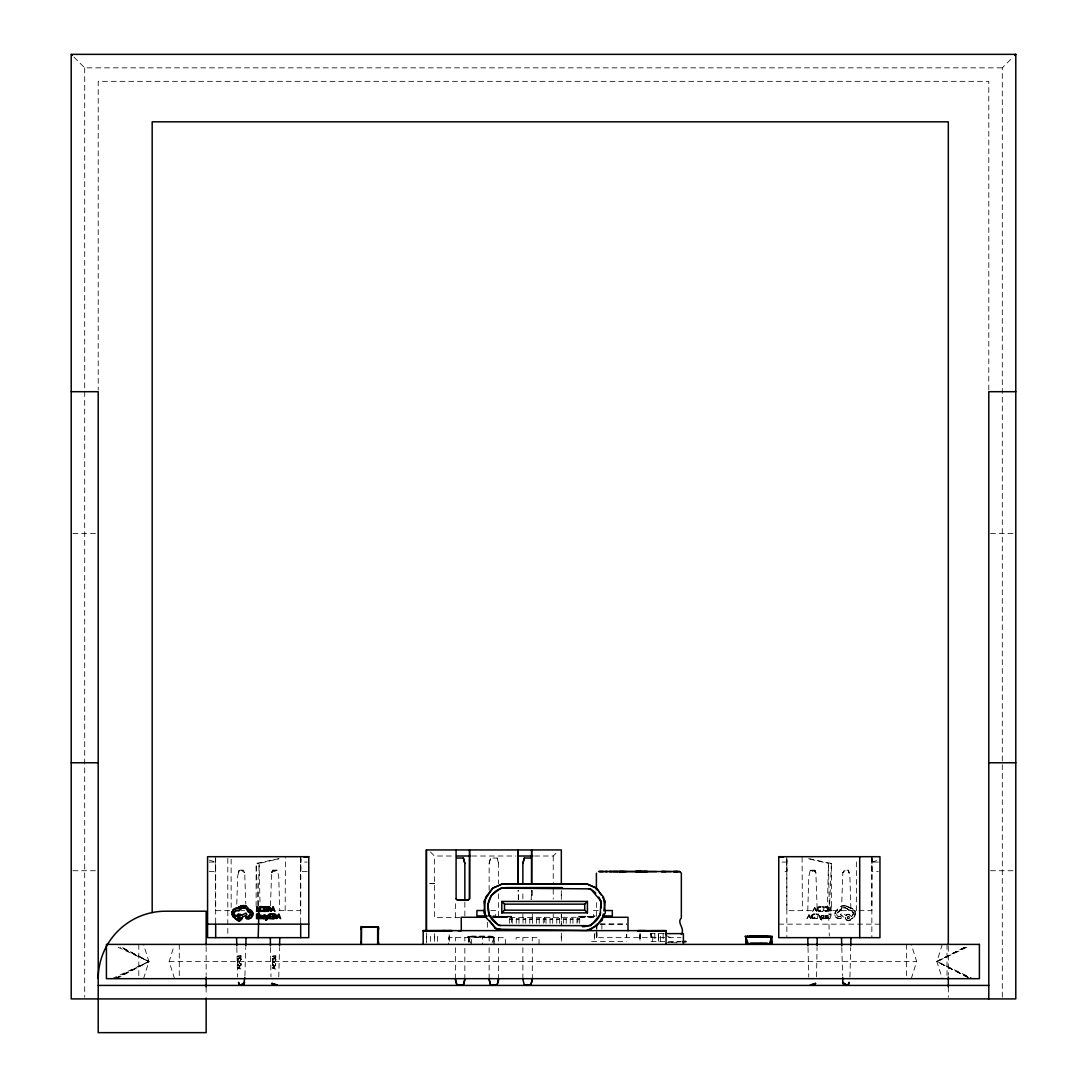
<?xml version="1.0" encoding="UTF-8"?>
<svg xmlns="http://www.w3.org/2000/svg" width="1087" height="1087" viewBox="0 0 1087 1087"><rect width="100%" height="100%" fill="white"/><g stroke="black" fill="none" stroke-linecap="round" stroke-linejoin="round"><path stroke-width="0.75" stroke-dasharray="5 3.75" d="M426.389 941.559L426.403 933.081M455.399 917.414L455.399 902.237M464.842 979.482L464.842 947.687M464.842 941.002L464.842 937.66M489.136 890.43L489.136 863.431L490.59 858.037L497.139 858.037L498.58 863.431L498.58 883.677M498.58 979.482L498.58 947.687M498.58 941.002L498.58 937.66M522.874 917.414L522.874 914.045M522.874 898.854L522.874 890.43M531.597 890.498L531.149 899.574L531.625 890.348M532.317 979.482L532.317 947.687M532.317 941.002L532.317 937.66M561.327 914.588L561.327 924.697L561.313 914.425M561.327 899.425L561.327 891M596.396 916.327L596.396 899.737M596.396 937.66L596.396 932.877M856.366 910.661L856.407 859.097M300.773 857.33L300.678 910.661L276.832 910.661M824.313 918.61C819.503 919.874 826.215 915.227 822.546 915.933C827.166 913.61 820.862 919.344 824.53 917.999L823.104 918.121M640.053 933.692L640.134 941.342M658.532 933.692L658.749 941.342M872.019 857.263L871.856 910.661L786.852 910.661L786.757 857.33M285.161 910.661L285.433 857.29M307.159 871.529L300.678 871.529L300.759 858.907L300.678 862.086L307.159 862.086M434.324 933.692L434.42 941.342M596.831 937.66L596.899 930.907M596.912 929.222L596.953 924.154M827.696 918.447L827.737 917.075L825.916 916.545L827.615 915.539L825.522 915.689L825.346 918.624L827.397 918.637L827.941 917.428M871.978 858.812L871.856 871.529L878.337 871.529M300.678 871.529L300.841 858.907M626.723 937.66L626.723 934.276M430.615 941.342L430.71 933.692M658.532 941.342L658.64 933.692L658.627 941.342M240.689 959.522L240.472 960.392L241.056 958.951L240.091 957.946L237.673 958.938C236.341 963.952 239.629 953.747 241.001 960.038C241.423 958.911 237.306 957.769 238.026 960.011M275.853 959.617C274.698 954.372 270.989 962.769 272.878 959.101C275.12 956.927 276.587 961.424 275.269 960.46A1.712 1.712 0 0 0 275.459 959.277L275.052 958.666M816.554 976.792L817.044 947.443M258.258 905.607L259.086 863.431L278.843 858.825M434.596 941.342L434.746 933.692M437.422 941.342L437.599 933.692M660.325 941.342L660.488 933.692M827.343 910.661L828.443 863.431L808.687 858.825M278.761 977.023L279.508 947.497M849.939 977.023L850.686 947.497M878.337 862.086L871.856 862.086L871.937 858.852M244.901 975.664L245.73 947.565M827.764 909.14C827.723 911.667 822.614 910.974 826.99 911.327C830.59 910.227 826.541 904.493 824.951 907.523L826.976 907.496L827.683 909.765M236.789 904.139L237.632 876.407L239.045 870.184L243.57 870.184L244.697 872.793L245.798 904.085M807.763 910.661L808.81 876.407L810.223 870.184L814.747 870.184L815.875 872.793L817.207 910.661M270.486 905.729L271.641 872.793L272.851 870.184L277.307 870.184L278.707 876.407L279.767 910.661M626.425 937.66L626.533 934.276M652.676 941.342L652.947 933.692M841.501 910.661L842.819 872.793L843.947 870.184L848.485 870.184L849.885 876.407L850.944 910.661M847.181 917.673C850.645 913.257 848.539 922.591 847.439 916.803M468.456 942.035L468.646 936.98L470.413 936.301L468.388 936.98L468.388 943.72M663.777 933.611L650.868 933.611L651.018 937.66L651.167 933.611M240.648 963.979C239.616 969.835 235.023 960.419 240.607 964.998L239.656 965.759M275.446 964.033C275.65 968.49 269.168 962.688 275.446 964.033L274.535 966.248L272.891 965.786L272.443 963.585L275.813 963.585L275.025 966.071L273.693 966.329L272.443 964.536M811.282 916.572L812.111 914.493L814.992 914.045L814.992 918.624L812.424 918.325L811.255 916.395L812.111 914.493L814.992 914.045M816.989 909.017L817.9 910.933L820.712 911.368L820.712 906.789L817.777 907.292L817.003 909.316M241.029 963.517L240.934 965.215L239.303 966.261L237.727 965.27L237.645 963.517L241.029 963.517L240.934 965.215L238.977 966.207M275.459 965.65L275.813 963.585M275.487 959.59L275.731 960.419L275.813 958.924L274.196 957.946M836.759 913.841C835.618 917.917 843.512 915.172 841.134 918.569C831.324 919.643 835.251 908.487 841.148 906.286C846.365 905.308 857.643 908.447 854.844 915.961C847.928 924.589 847.153 919.086 840.618 914.806L841.623 913.08L845.985 915.363L847.235 914.466A3.261 3.261 0 0 1 849.192 914.344L851.474 916.395C857.317 911.083 847.738 910.281 845.401 907.699C841.107 907.224 837.86 911.477 836.827 914.751M275.65 960.46L275.527 958.517M240.648 964.454L240.39 965.324M275.446 964.509L275.188 965.378M468.565 942.035L469.108 936.98L470.413 936.301L469.516 940.744L470.956 944.399L467.723 936.301L494.707 936.301L491.338 944.399M811.948 915.77L812.369 917.632L814.394 918.107L814.394 914.575L812.071 915.417M817.669 908.515L818.103 910.376L820.128 910.852L820.128 907.319L817.791 908.161M828.376 909.167L828.131 910.335M827.397 917.7C827.723 916.83 824.367 917.958 827.343 917.944M825.916 916.545L826.582 915.743M822.397 917.51L823.919 916.423L823.348 915.743M855.32 914.751L855.469 913.474M274.196 961.56L274.033 962.756L274.291 961.56M594.997 933.162L594.344 937.66L681.019 937.66M834.734 914.316L835.862 911.205L837.941 909.833M239.045 870.184L238.542 872.793L239.344 870.184M813.932 909.602L814.693 907.373L815.467 909.602L813.932 909.602L814.693 907.387L815.467 909.602M825.346 916.518L825.753 915.499M825.93 916.327L827.615 915.539L825.4 916.083M489.136 863.431L490.59 858.037M237.632 959.264L237.931 958.571M272.429 959.318L272.728 958.625M493.96 942.13L493.743 937.32L468.646 936.98L493.593 937.823L492.003 936.98L494.028 936.98L494.028 943.72L493.743 937.32L492.003 936.301L492.003 941.165M240.988 964.862L240.662 965.596M143.525 978.68L148.919 961.533L143.525 944.399M174.545 978.68L169.151 961.533L173.567 947.511M911.273 978.68L916.654 961.533L911.273 944.399M942.28 944.399L936.899 961.533L942.28 978.68M822.071 915.363L820.481 918.08L822.071 915.363L821.269 919.548M821.432 915.363L820.495 918.08L818.932 915.363L820.671 919.616L821.949 919.602M827.941 917.999L825.93 918.121M808.198 916.857L808.973 914.643L809.733 916.857L808.198 916.857L808.973 914.629L809.733 916.857M839.626 911.11L840.02 910.009M834.843 913.134L835.21 912.142M502.955 917.55L498.063 917.55M498.919 917.55L502.167 917.414M271.641 872.793L272.769 870.184L271.641 872.793L277.008 870.184L271.927 871.638L273.91 870.184L271.641 872.793L275.038 870.184M848.539 920.784L854.464 916.64L855.102 911.449L852.194 908.555L844.123 905.566M849.735 917.808L848.499 918.855L847.167 917.265L848.607 916.273L849.708 917.374M826.609 907.332L824.951 906.911L827.615 907.292M854.11 917.02L854.844 915.961M823.606 918.23L822.941 917.673L824.354 915.648L822.519 915.431L823.81 915.865M845.088 870.184L842.819 872.793L846.216 870.184M852.181 915.961L853.39 913.895L853.05 911.898M824.53 918.556L822.9 918.542M1002.296 997.214L1002.296 67.842L1013.043 57.095M534.573 856.012L553.229 856.012L557.278 851.963M845.985 915.363L848.417 914.249M827.791 910.824L826.99 911.327M822.696 917.075L822.56 918.298M238.216 958.258L238.923 957.932M273.014 958.326L273.72 957.987M841.134 918.569L841.148 916.667L838.498 916.586L836.718 914.371L837.343 912.469L839.544 911.585L842.479 907.781L846.447 908.161L848.444 910.634L851.311 910.362L853.431 913.406M240.213 965.514L238.827 965.759L238.026 963.979M848.689 910.512L847.33 908.854M846.542 914.846L847.235 914.466M116.622 978.68L148.919 961.533L121.024 946.736M836.718 910.43L837.669 909.928M964.332 947.375L936.899 961.533L970.107 978.68M115.331 978.68L148.919 961.533L121.173 947.375M964.631 947.375L936.899 961.533L970.474 978.68M114.42 978.68L148.919 961.533L120.426 947.375M965.392 947.375L936.899 961.533L971.398 978.68M851.923 918.447L853.105 917.876M966.886 947.253L936.899 961.533L972.892 978.68M112.002 978.68L148.919 961.533L118.157 947.253M849.314 920.662L850.061 920.349M271.927 871.638L275.622 870.184M838.091 911.884L839.286 911.585M842.099 907.985L843.132 907.618M275.813 969.088L272.864 968.028L274.508 967.471L275.813 969.59L272.443 967.824L275.813 966.547L274.875 968.748M871.856 862.086L878.337 860.048M826.229 911.449L828.308 909.968L827.954 907.659L826.704 906.803M272.973 968.014L274.508 968.599L272.864 968.028L274.508 967.471L274.603 968.653M501.27 917.414L499.83 917.55M278.924 858.662L256.138 863.431L256.138 908.977M821.786 920.145L821.038 919.208M237.7 960.378L238.8 958.381L240.023 958.462M272.66 960.446L272.47 959.006L274.889 958M848.023 914.276L851.474 916.395M849.423 910.24L850.51 910.172M818.715 906.871L819.408 906.789M812.981 914.126L813.687 914.045M239.751 966.194L237.727 965.27L237.645 963.517M822.9 915.322L823.756 915.336M848.227 916.314L849.042 916.45M274.807 965.718L272.864 964.93M503.648 917.414C514.396 917.632 497.072 917.292 506.202 917.55M819.612 915.376L820.563 919.453L821.949 920.132M681.087 941.804L667.731 942.483L679.416 943M493.281 917.55L496.732 917.55M237.645 956.003L241.029 955.867L241.029 957.593L240.648 956.315L237.645 956.315L241.029 955.867M272.443 956.057L275.813 955.935L275.813 957.661L275.446 956.383L272.443 956.383L275.813 955.935M820.128 907.319L818.131 907.713L817.655 909.71L820.128 910.852M814.394 914.575L812.397 914.969L811.935 916.966L814.394 918.107M850.211 908.202L848.39 907.088M820.712 906.789L817.777 907.292L816.989 909.14L817.9 910.933L820.712 911.368M492.968 916.531L511.338 916.314L492.968 916.314M594.603 916.694L577.904 916.898L594.603 916.898M73.957 57.095L84.704 67.842L1002.296 67.842M72.911 533.377L98.21 533.377M990.488 533.377L1015.788 533.377M430.438 851.963L434.487 856.012L453.143 856.012M471.799 856.012L515.904 856.012M209.193 862.086L215.674 862.086L215.579 858.852M781.988 862.086L786.852 862.086L786.73 858.92L786.852 871.529L781.988 871.529M72.911 870.728L96.512 870.728M990.488 870.728L1014.089 870.728M209.193 871.529L215.674 871.529L215.552 858.812M229.615 910.661L215.674 910.661L215.498 857.263M241.151 910.661L244.643 910.661M490.74 910.526L495.699 910.526L495.699 915.933L492.954 915.933M598.326 910.526L593.543 910.526L593.543 915.933L595.2 915.933M594.603 916.314L577.904 916.314L594.603 916.504M492.968 916.898L511.338 916.898L492.968 916.681M459.923 917.414L434.487 917.414L434.487 856.012M492.452 917.414L594.603 917.279M509.531 919.493L512.235 919.493M516.284 919.493L518.988 919.493M523.024 919.493L525.728 919.493M529.777 919.493L532.481 919.493M536.53 919.493L539.22 919.493M543.269 919.493L545.973 919.493M550.022 919.493L552.712 919.493M556.761 919.493L559.465 919.493M563.514 919.493L566.205 919.493M570.254 919.493L572.958 919.493M577.007 919.493L579.697 919.493M600.269 924.032L626.954 924.032M600.038 924.154L626.9 924.154M778.754 924.154L879.954 924.154M591.641 941.546L626.723 941.546M651.018 941.546L681.087 941.546M238.026 961.506L237.645 962.783L237.645 961.057L241.029 961.057L240.757 962.865M272.81 961.56L272.443 962.837L272.443 961.112L275.813 961.112L275.446 962.919M169.151 961.533L916.654 961.533M844.096 907.523L845.401 907.699M840.808 918.637L836.311 917.591L834.721 914.181M826.134 910.92L825.4 910.811M826.038 907.251L827.764 909.425L826.799 910.811L824.951 910.607L825.522 911.382M577.007 918.76L579.697 918.882M570.254 918.76L572.958 918.882M563.514 918.76L566.205 918.882M556.761 918.76L559.465 918.882M550.022 918.76L552.712 918.882M543.269 918.76L545.973 918.882M536.53 918.76L539.22 918.882M529.777 918.76L532.481 918.882M523.024 918.76L525.728 918.882M516.284 918.76L518.988 918.882M509.531 918.76L512.235 918.882M814.992 918.624L812.424 918.325M274.087 966.302L273.15 966.03M274.101 965.84L273.285 965.623M239.303 965.786L238.488 965.555M239.398 957.892L240.091 957.946M823.688 918.705L822.37 917.741M818.674 911.273L819.462 911.368M813.728 918.624L811.255 916.395M826.419 911.449L824.951 911.178M500.903 917.414L502.085 917.55M825.916 917.333L827.302 917.374M500.319 917.414L501.324 917.414M839.082 916.654L837.928 916.287M239.738 958.367L240.662 959.21A1.712 1.712 0 0 1 240.512 960.337M837.928 918.447L838.892 918.637M492.003 936.98L493.743 937.32M808.606 858.662L831.392 863.431L831.392 910.661M848.417 920.784L845.931 919.656L845.156 917.211L840.618 914.806M241.029 969.033L238.067 967.973L239.711 967.416L241.029 969.522L237.645 967.756L241.029 966.479L240.078 968.694M238.298 968.028L239.711 967.416L239.711 968.544L238.067 967.973L239.806 968.585M274.59 957.973L275.269 958.258A1.413 1.413 0 0 1 275.813 959.114M239.792 957.919L240.73 958.449M815.875 872.793L813.619 870.184L815.59 871.638L810.522 870.184L815.875 872.793L814.747 870.184L815.875 872.793L812.478 870.184M209.193 860.048L215.674 862.086M849.192 914.344L849.912 914.615M846.909 920.417L847.629 920.689M847.235 906.341L845.74 905.77A6.563 6.563 0 0 0 841.148 906.286M851.488 908.365L852.697 908.827M811.894 870.184L815.59 871.638M827.03 917.17L826.99 918.216L825.903 916.993M665.869 935.228L670.299 937.66M827.329 916.789L827.968 917.754M847.86 918.692L847.262 917.999M241.3 870.184L244.697 872.793L242.442 870.184M836.922 917.999L835.93 917.183M848.023 906.83L848.798 907.496M240.254 958.598L240.635 960.188M492.003 936.301L493.593 937.823M518.146 898.528L518.54 899.479L518.146 890.144M811.962 917.985L811.391 917.102M272.878 965.786L272.443 963.585M238.08 965.718L237.645 964.468M273.109 965.46L272.81 964.033M817.872 910.091L817.628 909.33M812.152 917.346L811.907 916.586M855.252 911.939L854.735 910.77M820.78 918.624L821.12 919.385M518.39 899.329L518.173 890.389M834.911 915.376L835.346 916.395M467.723 936.301L469.516 940.744M819.53 915.363L820.413 917.822M240.906 958.72L241.069 959.468M848.186 870.184L848.988 872.793L848.485 870.184M497.139 858.037L498.58 863.431M845.183 917.863L845.373 918.664M650.868 933.611L651.684 937.66M272.823 960.079L273.598 958.435L274.671 958.462L275.432 960.256M272.769 959.658L272.878 960.378M237.971 959.604L238.08 960.324M240.648 956.315L240.757 957.593M272.443 961.112L272.552 962.837M237.645 961.057L237.754 962.783M596.287 924.154L596.559 929.222M596.641 930.907L597.008 937.66M257.945 905.607L256.138 863.431L259.086 863.431L260.065 905.607M841.786 947.565L842.629 975.664M828.457 906.762L829.299 936.029M808.008 947.497L808.769 977.023M236.83 947.497L237.591 977.023M654.782 933.692L654.972 941.342M270.486 947.443L270.976 976.792M786.771 858.907L786.852 871.529M802.097 857.29L802.369 910.661M231.123 859.097L231.164 907.332M988.79 390.029L988.79 81.335L98.21 81.335L98.21 390.056M948.312 946.329L948.312 975.243M948.312 987.037L948.312 997.227M947.022 944.399L947.022 975.406M906.531 944.399L906.531 977.036M871.856 856.692L871.856 937.66M786.852 856.692L786.852 937.66M663.165 933.611L663.165 941.315M651.018 933.611L651.018 937.66M601.872 924.032L601.872 929.086M594.344 934.276L594.344 941.029M579.697 923.393L579.697 918.135L577.007 918.135L577.007 923.325M577.904 917.279L577.904 924.032M572.958 923.393L572.958 918.135L570.254 918.135L570.254 923.325M566.205 923.393L566.205 918.135L563.514 918.135L563.514 923.325M561.313 890.674L561.313 899.153M559.465 923.393L559.465 918.135L556.761 918.135L556.761 923.325M553.229 856.012L553.229 882.603M553.229 889.166L553.229 899.166M553.229 914.085L553.229 917.414M552.712 923.393L552.712 918.135L550.022 918.135L550.022 923.325M545.973 923.393L545.973 918.135L543.269 918.135L543.269 923.325M544.614 917.279L544.614 924.032M539.22 923.393L539.22 918.135L536.53 918.135L536.53 923.325M539.057 944.399L539.057 937.66L516.121 937.66L516.121 941.029M532.481 923.393L532.481 918.135L529.777 918.135L529.777 923.325M532.317 890.43L532.317 898.854M532.317 914.045L532.317 917.414M525.728 923.393L525.728 918.135L523.024 918.135L523.024 923.325M522.874 937.66L522.874 941.002M522.874 947.687L522.874 979.482M518.988 923.393L518.988 918.135L516.284 918.135L516.284 923.325M512.235 923.393L512.235 918.135L509.531 918.135L509.531 923.325M511.338 917.279L511.338 924.032M505.333 944.399L505.333 937.66L482.383 937.66L482.383 944.399M498.58 893.799L498.58 917.414M489.136 937.66L489.136 941.002M489.136 947.687L489.136 979.482M487.37 922.333L487.37 929.086M471.595 944.399L471.595 937.66L448.646 937.66L448.646 944.399M464.842 902.237L464.842 915.73M455.399 937.66L455.399 941.002M455.399 947.687L455.399 979.482M426.389 932.972L426.389 943.054M300.678 856.692L300.678 924.154M275.446 956.383L275.446 957.661M227.808 858.377L227.808 937.66M215.674 856.692L215.674 924.154M206.15 946.628L206.15 975.297M206.15 987.105L206.15 995.543M179.273 944.399L179.273 977.036M138.796 944.399L138.796 977.036M84.704 67.842L84.704 997.214M272.538 958.951A1.63 1.63 0 0 1 273.34 958.123M240.472 958.204A1.413 1.413 0 0 1 241.015 959.047M237.74 958.883A1.63 1.63 0 0 1 238.542 958.068M561.327 933.122L561.327 941.546L561.313 933.094M640.039 933.692L640.012 941.342L639.903 933.692M831.392 863.431L829.367 910.661L828.443 863.431L831.392 863.431M239.398 961.506L239.126 962.702L239.507 961.506M808.021 917.374L806.894 918.624L809.271 914.045L811.011 918.624L809.924 917.374L808.021 917.374M813.742 910.118L812.628 911.368L814.992 906.789L816.745 911.368L815.644 910.118L813.742 910.118M471.907 936.165L471.772 936.98L490.658 936.98L490.522 936.165L471.907 936.165M434.487 883.622L428.006 883.636L434.487 883.663M824.041 906.789L821.69 906.789L823.457 907.319L823.457 908.786L821.813 908.786L823.457 909.303L823.457 910.852L821.582 911.368L824.041 911.368L824.041 906.789M830.984 906.789L830.386 910.852L828.566 911.368L830.984 911.368L830.984 906.789M818.321 914.045L815.957 914.045L817.723 914.575L817.723 916.042L816.092 916.042L817.723 916.558L817.723 918.107L815.848 918.624L818.321 918.624L818.321 914.045M830.984 914.045L828.62 914.045L830.386 914.575L830.386 916.042L828.756 916.042L830.386 916.558L830.386 918.107L828.525 918.624L830.984 918.624L830.984 914.045M274.033 962.756L273.924 961.56L273.924 962.756M449.216 941.342L449.189 933.692L449.189 941.342"/><path stroke-width="1.5" d="M426.403 931.382L426.403 849.939M522.874 883.677L522.874 863.431L524.314 858.037L530.864 858.037M596.396 889.777L596.396 873.187M361.047 929.222C361.414 916.028 361.278 954.386 361.047 942.049M361.591 926.871L378.453 927.129L378.317 944.277M378.589 942.049L378.507 944.059M817.071 945.812L817.207 937.66M237.822 917.374C241.762 921.749 238.338 912.509 238.325 918.597L239.385 918.8M279.549 945.853L279.767 937.66M850.727 945.853L850.944 937.66M239.344 984.876L238.542 982.268L239.045 984.876L243.57 984.876L244.847 977.322M245.784 945.921L246.029 937.66M258.176 937.66L259.073 906.762M234.479 911.898L234.14 913.895L235.349 915.961L236.056 916.395L238.338 914.344A3.261 3.261 0 0 1 240.295 914.466L241.545 915.363L245.907 913.08L246.912 914.806L242.36 917.211C238.787 928.366 224.465 907.727 238.039 908.229L241.79 905.77A6.563 6.563 0 0 1 246.369 906.286L249.575 909.833C256.478 911.585 250.662 922.075 245.798 917.849C247.822 916.749 254.399 913.651 247.985 911.585C247.687 906.843 240.349 906.082 239.072 910.634L237.632 910.132C234.52 909.792 232.795 914.126 235.349 915.961M746.008 943.72L746.266 936.98L748.033 936.301L746.008 936.98L746.008 943.72L771.648 943.72L771.648 936.98L769.623 936.301L771.213 937.823L771.648 943.72L771.362 937.32L746.266 936.98M262.049 907.319C259.562 903.365 257.306 914.575 262.565 910.607L260.092 910.322C257.266 907.265 264.807 907.21 261.233 907.251C256.614 909.262 263.203 911.463 261.994 911.382M266.532 919.982L268.598 915.363C270.269 919.072 263.774 920.485 266.383 920.064M263.774 915.336C267.551 915.689 261.315 914.711 263.489 917.034C266.899 918.406 260.839 917.985 263.842 918.705C268.013 915.702 259.752 914.928 265.133 917.51M376.238 926.858L378.398 927.062L378.589 929.222M265.16 917.741L263.842 918.705M250.703 914.751L249.942 912.224M603.299 913.95L602.293 920.213L590.744 929.385L587.401 929.942M603.801 910.824L605.323 901.422L602.796 897.536M276.139 917.102L275.568 914.656L272.538 914.045L272.538 918.624C273.883 919.928 277.253 916.164 275.568 917.985M269.644 910.091L269.562 907.903L267.402 907.319L267.402 910.852L269.875 909.71L269.399 907.713L267.402 907.319M270.337 910.064L269.739 907.292L266.804 906.789L266.804 911.368L270.337 910.064L266.804 911.368M242.156 918.664L242.36 917.211M237.781 917.808L238.923 916.273L240.336 917.673M240.349 917.265L239.67 918.692M463.402 984.876L464.842 979.482L463.388 984.876L456.853 984.876L455.399 979.482L456.839 984.876M497.139 984.876L498.58 979.482L497.126 984.876L490.59 984.876L489.136 979.482L490.59 984.876M530.864 984.876L532.317 979.482L530.864 984.876L524.314 984.876L522.874 979.482M522.874 863.431L524.328 858.037M848.186 984.876L848.988 982.268L848.485 984.876L843.947 984.876L843.118 983.422L846.8 984.876M265.581 919.602L266.736 918.624L265.459 915.363L267.022 918.08L267.918 915.376M272.063 909.602L272.823 907.387L273.598 909.602L272.063 909.602L272.823 907.373L273.598 909.602M277.796 916.857L278.557 914.643L279.332 916.857L277.796 916.857L278.571 914.629L279.332 916.857M267.103 917.822L268 915.363M246.138 916.871L249.032 916.586L250.798 914.371M252.17 916.395L252.619 915.376M232.278 911.939L232.795 910.77M266.736 918.624L265.608 919.656M275.378 917.346L275.283 915.159L273.122 914.575L273.122 918.107L275.595 916.966L275.12 914.969L273.122 914.575M270.187 910.322L270.459 908.379L269.359 907.074M242.292 918.216L239.887 920.689M240.268 917.999L239.031 918.855M236.056 916.395L237.89 914.466L241.545 915.363M234.181 912.564L235.145 910.974L239.072 910.634L242.836 907.523L246.695 908.854L247.985 911.585L249.426 911.884M259.875 915.594L261.994 915.689L262.184 918.624C255.527 918.637 263.53 915.852 260.404 915.349M243.502 984.876L244.412 983.422L240.716 984.876M261.587 918.121L259.671 918.284L260.201 916.789M250.594 917.999C253.923 916.178 253.162 910.811 249.575 909.833M269.875 909.71L267.402 910.852M275.595 916.966L273.122 918.107M239.493 909.737L240.186 908.854M232.21 914.751L232.428 911.449L233.664 909.67L239.14 907.088L237.319 908.202M1014.714 55.423L1015.652 54.486M501.814 912.876L504.504 910.172L504.504 904.139L501.814 901.436L587.428 901.436L587.428 912.876L501.814 912.876L501.814 901.436M587.428 912.876L584.724 910.172L584.724 904.139L587.428 901.436M246.382 916.667L246.396 918.569M238.732 907.496L241.273 905.906L246.369 906.286M760.411 943.72L761.484 943.652L760.791 943.72M272.538 918.624L275.976 917.564L276.112 915.376L275.093 914.33M241.3 984.876L244.697 982.268M813.619 984.876L815.59 983.422L814.679 984.876L810.291 984.876L815.59 983.422L811.894 984.876M259.915 907.292L260.812 906.803M457.994 930.771L459.747 930.635M251.206 917.591L246.722 918.637M249.589 916.287L248.447 916.654M638.368 871.529L640.121 871.529L635.909 871.529L637.77 871.529M264.1 915.254L262.945 916.477L264.535 917.985L262.959 917.917M234.833 908.827L236.028 908.365M240.295 906.341L241.79 905.77M238.488 916.45L239.289 916.314M237.618 914.615L238.338 914.344M638.857 871.529L641.575 871.529M264.63 918.542L263.516 918.189M639.998 871.516L640.922 871.529L638.64 871.529M599.236 871.529L602.932 871.529M641.303 871.529L639.061 871.529M460.426 930.771L461.309 930.771L461.241 917.279L486.283 917.279M644.931 930.635L637.702 930.635M452.328 930.635L423.183 930.771M423.183 944.399L423.183 930.635L448.578 930.635M239.113 920.784L240.458 920.499M447.858 930.635L451.54 930.771L423.482 930.771M248.638 918.637L249.589 918.447M666.059 944.399L666.059 930.635L638.979 930.771L666.059 930.771M640.664 930.771L641.384 930.635M242.129 907.699L243.434 907.523M262.51 911.259L259.997 911.11L259.195 908.501L260.404 906.898L262.565 907.523M377.651 944.127L377.651 927.129L361.523 927.32L361.414 943.788M639.917 930.635L647.037 930.771M635.868 871.529L637.43 871.529L636.656 871.529M451.54 930.635L449.705 930.635M304.02 857.072L308.776 856.692L308.776 937.66L207.576 937.66L207.576 856.692L308.776 856.692M444.542 930.635L441.933 930.771L444.923 930.635M613.326 871.529L617.729 871.529L609.291 871.529M637.702 930.771L639.536 930.635M642.689 930.771L647.308 930.771L643.803 930.635M441.933 930.771L444.311 930.771M448.578 930.771L450.86 930.635M682.758 941.722L686.101 941.546L682.758 941.546M641.656 871.529L643.042 871.529M605.799 871.529L608.068 871.529M679.742 871.57L676.209 871.584L679.742 871.57L681.345 873.174L681.345 917.999C676.304 922.849 685.462 928.23 681.359 934.467M602.116 871.529L603.815 871.529M604.78 871.529L606.899 871.529M642.118 871.529L647.254 871.529M619.508 871.584L626.384 871.57M637.064 871.529L636.044 871.516M71.212 391.7L98.21 391.7L98.21 1032.65L206.15 1032.65L206.15 998.07M1015.788 391.7L988.79 391.7L988.79 998.912M71.212 762.775L98.21 762.775M988.79 762.775L1015.788 762.775M456.54 856.012L470.114 856.012M517.602 856.012L532.875 856.012M778.754 856.692L879.954 856.692L879.954 937.66L778.754 937.66L778.754 856.692L783.496 857.072M456.853 858.037L463.402 858.037L464.842 863.431L464.842 900.539M644.319 871.529L647.186 871.529M598.489 871.529L678.288 871.543M562.251 887.59L506.841 887.59A18.887 18.887 0 0 0 487.941 906.476L487.941 907.835A18.887 18.887 0 0 0 500.387 925.581M504.504 904.139L584.724 904.139M504.504 910.172L584.724 910.172M483.932 910.526L476.935 910.526L476.894 915.933L487.125 915.933M605.581 910.526L612.334 910.526L612.307 915.933L602.578 915.933M488.674 915.933L490.916 915.933M602.959 917.279L628.001 917.279L628.001 930.771M207.576 924.154L308.776 924.154M423.183 930.635L666.059 930.635M665.353 933.611L683.397 933.611L683.397 944.399M745.342 936.301L772.327 936.301L768.957 944.399L766.933 943.054L750.737 943.054L748.576 944.399L745.342 936.301L746.538 939.263M98.21 985.42L988.79 985.42M617.837 871.529L656.602 871.584M673.166 871.57L676.685 871.584L673.437 871.543M618.965 871.57L623.952 871.57M671.304 871.57L661.304 871.543L665.855 871.57M609.698 871.516L611.927 871.529M599.711 871.516L601.328 871.516M265.459 915.363L267.035 918.08M496.854 929.222L586.844 930.458L596.899 925.839L605.323 912.903L603.543 897.142L596.043 887.821L586.396 883.813L502.045 883.962L492.343 888.487L483.919 901.422L485.699 917.183L496.854 929.222L495.169 928.298L489.544 920.594M272.538 914.045L275.405 914.493M266.804 906.789L269.739 907.292M238.977 920.784L233.066 916.64L232.115 914.439M495.169 928.298L500.998 929.534M244.398 907.618L245.431 907.985M275.622 984.876L271.927 983.422L272.851 984.876L277.226 984.876L271.927 983.422L273.91 984.876M237.469 920.349L238.216 920.662M234.425 917.876L235.607 918.447M769.623 936.98L771.213 937.823M249.861 909.928L250.812 910.43M240.295 914.466L240.974 914.846M261.994 915.689L259.902 915.539L261.6 916.545M249.059 911.68L250.187 912.469M842.67 977.322L842.819 982.268L846.216 984.876M261.777 915.499L262.184 916.518M71.348 54.486L72.285 55.423M486.731 916.749L483.919 912.903L485.699 897.142L493.199 887.821L502.846 883.813L587.197 883.962L596.899 888.487L601.111 894.954M232.686 915.961L233.42 917.02M842.819 982.268L844.028 984.876M456.092 898.786L457.423 899.873L468.212 899.873L469.516 898.867L469.57 849.939L469.557 898.759L468.483 899.846L456.988 899.832L456.119 898.949L456.078 849.939M252.306 912.142L252.673 913.134M247.51 910.009L247.904 911.11M463.388 858.037L464.842 863.431M265.038 917.238L265.119 918.121M841.501 937.66L841.746 945.921M807.763 937.66L807.967 945.853M236.586 937.66L236.789 945.853M270.323 937.66L270.459 945.812M518.159 883.649L518.146 849.939L518.146 883.446M948.312 944.698L948.312 121.826L152.18 121.826L152.18 912.564M948.312 976.941L948.312 987.037M859.708 856.692L859.708 937.66M601.288 907.835L601.288 906.476A18.887 18.887 0 0 0 598.76 897.033M561.327 883.636L561.327 849.939L426.389 849.939L426.389 931.301M300.678 924.154L300.678 937.66M215.674 924.154L215.674 937.66M206.15 944.943L206.15 911.205L165.672 911.205A67.476 67.476 0 0 0 98.21 978.68M206.15 976.982L206.15 987.105M600.649 912.727A18.887 18.887 0 0 1 582.401 926.722M588.855 888.731A18.887 18.887 0 0 1 595.758 893.12M531.638 849.939L531.625 883.622L531.638 849.939M261.6 917.306L260.146 917.836L261.6 917.306M601.043 901.218L600.16 914.697L590.717 925.689L498.62 925.445L489.435 915.526L487.846 904.805L491.473 895.253L500.89 888.133L590.621 888.867L601.043 901.218M261.614 916.993L261.233 918.107L260.133 917.89L261.614 916.993M271.872 910.118L270.785 911.368L273.163 906.789L274.902 911.368L273.788 910.118L271.872 910.118M277.606 917.374L276.519 918.624L278.883 914.045L280.623 918.624L279.508 917.374L277.606 917.374M749.527 936.165L749.391 936.98L768.278 936.98L768.142 936.165L749.527 936.165M759.229 943.652L759.229 943.72M1015.788 54.35L71.212 54.35L71.212 998.912L1015.788 998.912L1015.788 54.35M257.13 906.789L256.546 911.368L258.951 911.368L257.13 910.852L257.13 906.789M265.839 906.789L263.489 906.789L263.489 911.368L265.948 911.368L264.073 910.852L264.073 909.303L265.717 909.303L264.073 908.786L264.073 907.319L265.839 906.789M258.896 914.045L256.546 914.045L256.546 918.624L259.005 918.624L257.13 918.107L257.13 916.558L258.774 916.558L257.13 916.042L257.13 914.575L258.896 914.045M271.573 914.045L269.209 914.045L269.209 918.624L271.668 918.624L269.807 918.107L269.807 916.558L271.437 916.558L269.807 916.042L269.807 914.575L271.573 914.045M979.401 944.399L106.417 944.399L106.417 978.68L979.401 978.68L979.401 944.399"/></g></svg>
